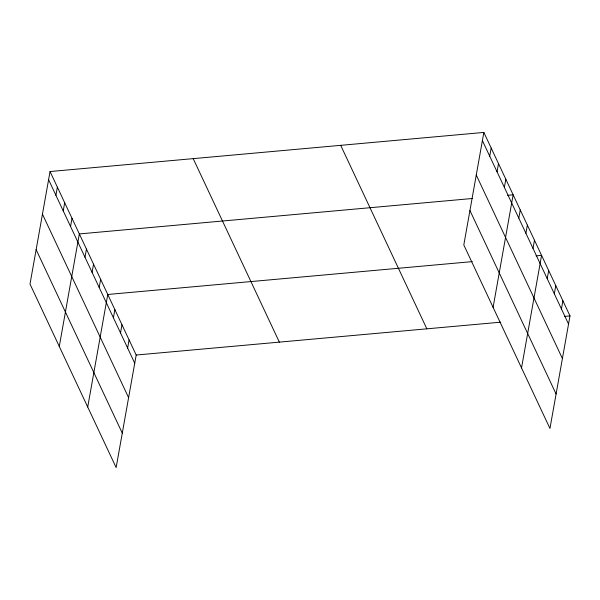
<?xml version="1.0" encoding="UTF-8"?>
<svg xmlns="http://www.w3.org/2000/svg" width="600" height="600" viewBox="0 0 600 600"><rect width="100%" height="100%" fill="white"/><g stroke="black" fill="none" stroke-linecap="round" stroke-linejoin="round"><path stroke-width="0.9" d="M50.047 171.54L30 284.077L116.145 467.572L136.192 355.035L50.047 171.54L483.855 132.428L570 315.923L549.952 428.46L463.808 244.965L483.855 132.428M55.912 195.308L57.367 187.132M63.233 210.907L64.688 202.733M70.56 226.5L72.015 218.333M59.287 346.462L79.335 233.925L472.507 198.48M84.99 257.235L86.445 249.067M92.093 272.377L93.547 264.202M99.203 287.513L100.657 279.345M87.72 407.018L107.767 294.48L472.305 261.615M113.415 317.79L114.87 309.623M120.525 332.933L121.98 324.757M127.627 348.067L129.09 339.892M489.72 156.195L491.175 148.028M497.04 171.795L498.495 163.62M504.368 187.387L505.822 179.22M493.095 307.358L513.143 194.812L507.6 195.315M518.798 218.13L520.252 209.955M525.9 233.265L527.355 225.09M533.01 248.4L534.465 240.233M521.528 367.905L541.575 255.368L536.033 255.87M547.222 278.678L548.678 270.51M554.332 293.82L555.787 285.645M561.435 308.955L562.89 300.788M136.192 355.035L500.73 322.17M564.457 316.425L570 315.923M482.4 140.602L568.545 324.097M476.265 175.042L562.41 358.538M469.942 210.525L556.088 394.02M340.695 145.335L426.847 328.83M193.2 158.632L279.353 342.127M48.593 179.708L134.738 363.21M42.457 214.155L128.602 397.65M36.135 249.638L122.28 433.132"/></g></svg>
